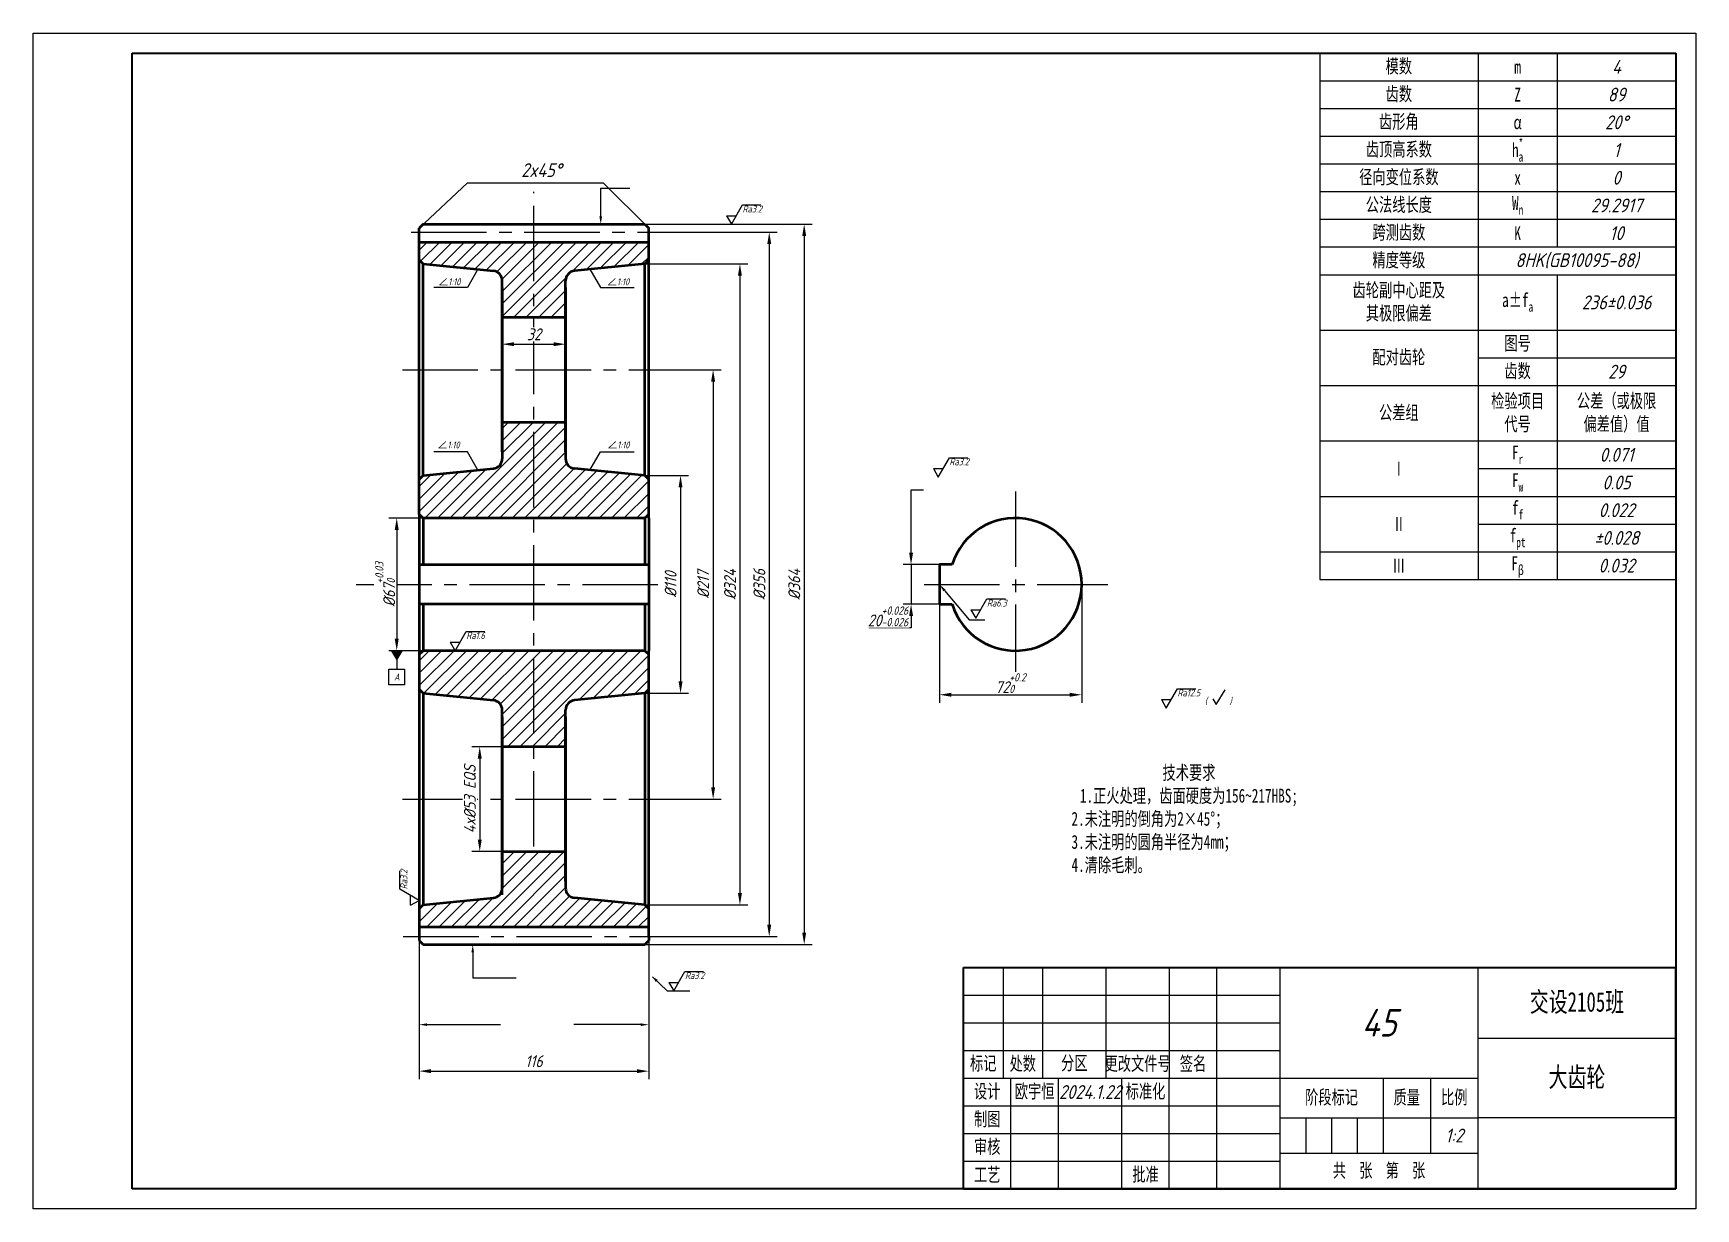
# Model space of a CAD drawing. Header units: millimetres. Extents: x 1458 to 2329, y 1727 to 2180.
# Drawn here: x 1908.9 to 2328.9, y 1800.2 to 2097.2 of the extents above; entities that cross this region are included whole.
import ezdxf
from ezdxf import colors
from ezdxf.entities.mleader import LeaderData, LeaderLine
from ezdxf.enums import TextEntityAlignment as Align
from ezdxf.math import Vec2, Vec3

# ---------------------------------------------------------------- set-up
doc = ezdxf.new("R2010")
doc.units = ezdxf.units.MM
doc.linetypes.add('CENTER2', pattern=[28.575, 19.05, -3.175, 3.175, -3.175])
for name, color, linetype in [('标注', 160, 'Continuous'), ('点划线', 151, 'CENTER2'), ('细实线', 7, 'Continuous')]:
    doc.layers.add(name, color=color, linetype=linetype)
doc.layers.add('粗实线', color=7, linetype='Continuous', lineweight=50)
doc.layers.add('轮廓线', color=7, linetype='Continuous', lineweight=35)
doc.styles.get("Standard").update_dxf_attribs({"font": 'arial.ttf'})
doc.styles.add('数字', font='gbeitc.shx')
doc.styles.add('数字字母', font='gbeitc.shx', dxfattribs={"height": 3.5})
doc.styles.add('文字1', font='simfang.ttf', dxfattribs={"width": 0.7})
doc.dimstyles.new('副本处理缩放', dxfattribs={"dimtxt": 3, "dimasz": 3, "dimexe": 2, "dimexo": 0, "dimgap": 1, "dimtad": 1, "dimtoh": 1, "dimdec": 0, "dimlfac": 2, "dimtxsty": '数字', "dimcen": 3, "dimadec": 0, "dimazin": 0, "dimtfac": 1, "dimtdec": 0, "dimtmove": 0, "dimatfit": 0, "dimfxl": 1, "dimtfill": 1, "dimarcsym": 0})

# ---------------------------------------------------------------- blocks, each defined once
blk = doc.blocks.new('齿轮图框')
at = {"ltscale": 0.2}
for p, q in [((0, 0), (0, 297)), ((0, 297), (420, 297)), ((420, 297), (420, 0)), ((415, 292), (325, 292)), ((325, 292), (325, 159)), ((365, 292), (365, 159)), ((385, 292), (385, 257)), ((325, 285), (415, 285)), ((325, 278), (415, 278)), ((325, 271), (415, 271)), ((325, 264), (415, 264)), ((385, 264), (385, 243)), ((325, 257), (415, 257)), ((325, 250), (415, 250)), ((325, 243), (415, 243)), ((325, 236), (415, 236)), ((385, 236), (385, 159)), ((325, 222), (415, 222)), ((365, 215), (415, 215)), ((325, 208), (415, 208)), ((325, 194), (415, 194)), ((365, 187), (415, 187)), ((325, 180), (415, 180)), ((365, 173), (415, 173)), ((325, 166), (415, 166)), ((325, 159), (415, 159)), ((420, 0), (0, 0))]:
    blk.add_line(p, q, dxfattribs=at)
for p, q in [((245, 61), (245, 33)), ((255, 61), (255, 33)), ((271, 61), (271, 33)), ((287, 61), (287, 33)), ((299, 5), (299, 61)), ((315, 5), (315, 61)), ((365, 5), (365, 61)), ((235, 54), (315, 54)), ((235, 47), (315, 47)), ((415, 43), (365, 43)), ((235, 40), (315, 40)), ((235, 33), (365, 33)), ((247, 5), (247, 33)), ((259, 5), (259, 33)), ((275, 5), (275, 33)), ((287, 5), (287, 33)), ((341, 33), (341, 14)), ((353, 33), (353, 14)), ((235, 26), (315, 26)), ((315, 23), (365, 23)), ((321.5, 23), (321.5, 14)), ((328, 23), (328, 14)), ((334.5, 23), (334.5, 14)), ((415, 23), (365, 23)), ((235, 19), (315, 19)), ((365, 14), (315, 14)), ((235, 12), (315, 12))]:
    blk.add_line(p, q)
at = {"layer": '轮廓线', "ltscale": 0.2}
for p, q in [((25, 5), (25, 292)), ((25, 292), (415, 292)), ((415, 292), (415, 5)), ((415, 5), (415, 61)), ((415, 5), (25, 5)), ((235, 5), (415, 5))]:
    blk.add_line(p, q, dxfattribs=at)
at = {"layer": '轮廓线'}
for p, q in [((235, 5), (235, 61)), ((235, 61), (415, 61))]:
    blk.add_line(p, q, dxfattribs=at)
at = {"ltscale": 0.2}
for s, width, insert, char_height, attachment_point, style in [('模数', 40, (345, 288.5), 3.5, 5, '文字1'), ('4', 30, (400, 288.5), 3.5, 5, '数字字母'), ('\\A1;m', 20, (375, 288.5), 3.5, 5, '文字1'), ('齿数', 40, (345, 281.5), 3.5, 5, '文字1'), ('\\A1;Z', 20, (375, 281.5), 3.5, 5, '文字1'), ('89', 30, (400, 281.5), 3.5, 5, '数字字母'), ('齿形角', 40, (345, 274.5), 3.5, 5, '文字1'), ('\\A1;α', 20, (375, 274.5), 3.5, 5, '文字1'), ('20°', 30, (400, 274.5), 3.5, 5, '数字字母'), ('齿顶高系数', 40, (345, 267.5), 3.5, 5, '文字1'), ('\\A1;h{\\H0.7x;\\S*^ a;}', 20, (375, 267.5), 3.5, 5, '文字1'), ('1', 30, (400, 267.5), 3.5, 5, '数字字母'), ('径向变位系数', 40, (345, 260.5), 3.5, 5, '文字1'), ('\\A1;x', 20, (375, 260.5), 3.5, 5, '文字1'), ('0', 30, (400, 260.5), 3.5, 5, '数字字母'), ('公法线长度', 40, (345, 253.5), 3.5, 5, '文字1'), ('\\A1;W{\\H0.7x;\\S^ n;}', 20, (375, 253.5), 3.5, 5, '文字1'), ('\\A1;29.2917', 30, (400, 253.5), 3.5, 5, '数字字母'), ('跨测齿数', 40, (345, 246.5), 3.5, 5, '文字1'), ('\\A1;K', 20, (375, 246.5), 3.5, 5, '文字1'), ('10', 30, (400, 246.5), 3.5, 5, '数字字母'), ('精度等级', 40, (345, 239.5), 3.5, 5, '文字1'), ('8HK(GB10095-88)', 50, (390, 239.5), 3.5, 5, '数字字母'), ('齿轮副中心距及其极限偏差', 24.0249, (345, 229), 3.5, 5, '文字1'), ('\\A1;a±f{\\H0.7x;\\S^ a;}', 20, (375, 229), 3.5, 5, '文字1'), ('236±0.036', 30, (400, 229), 3.5, 5, '数字字母'), ('\\A1;图号', 20, (375, 218.5), 3.5, 5, '文字1'), ('配对齿轮', 40, (345, 215), 3.5, 5, '文字1'), ('\\A1;齿数', 20, (375, 211.5), 3.5, 5, '文字1'), ('29', 30, (400, 211.5), 3.5, 5, '数字字母'), ('\\A1;检验项目\\P代号', 20, (375, 201), 3.5, 5, '文字1'), ('公差（或极限\\P偏差值）值', 30, (400, 201), 3.5, 5, '文字1'), ('公差组', 40, (345, 201), 3.5, 5, '文字1'), ('\\A1;F{\\H0.7x;\\S^ r;}', 20, (375, 190.5), 3.5, 5, '文字1'), ('0.071', 30, (400, 190.5), 3.5, 5, '数字字母'), ('Ⅰ', 40, (345, 187), 3.5, 5, '文字1'), ('\\A1;F{\\H0.7x;\\S^ w;}', 20, (375, 183.5), 3.5, 5, '文字1'), ('0.05', 30, (400, 183.5), 3.5, 5, '数字字母'), ('\\A1;f{\\H0.7x;\\S^ f;}', 20, (375, 176.5), 3.5, 5, '文字1'), ('0.022', 30, (400, 176.5), 3.5, 5, '数字字母'), ('Ⅱ', 40, (345, 173), 3.5, 5, '文字1'), ('\\A1;f{\\H0.7x;\\S^ pt;}', 20, (375, 169.5), 3.5, 5, '文字1'), ('±0.028', 30, (400, 169.5), 3.5, 5, '数字字母'), ('Ⅲ', 40, (345, 162.5), 3.5, 5, '文字1'), ('\\A1;F{\\H0.7x;\\S^ β;}', 20, (375, 162.5), 3.5, 5, '文字1'), ('0.032', 30, (400, 162.5), 3.5, 5, '数字字母'), ('\\pxqc;交设2105班', 50, (390, 52), 5, 5, '文字1'), ('45', 50, (340, 47), 7, 5, '数字字母'), ('\\pxqc;标记', 10, (240, 36.57), 3.5, 5, '文字1'), ('\\pxqc;处数', 10, (250, 36.5), 3.5, 5, '文字1'), ('\\pxqc;分区', 16, (263, 36.64), 3.5, 5, '文字1'), ('更改文件号', 20.3662, (279, 36.5), 3.5, 5, '文字1'), ('签名', 12, (293, 36.5), 3.5, 5, '文字1'), ('大齿轮', 50, (390, 33), 5, 5, '文字1'), ('\\pxqc;设计', 12, (235, 29.5), 3.5, 4, '文字1'), ('\\pxqc;欧宇恒', 12, (253, 29.5), 3.5, 5, '文字1'), ('2024.1.22', 16, (267, 29.5), 3.5, 5, '数字字母'), ('\\pxqc;标准化', 12, (281, 29.5), 3.5, 5, '文字1'), ('\\pxqc;阶段标记', 26, (328, 28), 3.5, 5, '文字1'), ('\\pxqc;质量', 12, (347, 28), 3.5, 5, '文字1'), ('\\pxqc;比例', 12, (359, 28), 3.5, 5, '文字1'), ('\\pxqc;制图', 12, (241, 22.5), 3.5, 5, '文字1'), ('审核', 12, (241, 15.5), 3.5, 5, '文字1'), ('\\pxqc;1:2', 12, (359, 18.5), 3.5, 5, '数字字母'), ('\\pxqc;工艺', 12, (241, 8.5), 3.5, 5, '文字1'), ('\\pxqc;批准', 12, (281, 8.5), 3.5, 5, '文字1'), ('\\pxqc;共  张  第  张', 50, (340, 9.5), 3.5, 5, '文字1')]:
    blk.add_mtext_dynamic_manual_height_columns(s, width=width, gutter_width=3.47, heights=[0], dxfattribs=dict(at, insert=insert, char_height=char_height, attachment_point=attachment_point, style=style))
blk = doc.blocks.new('*D27')
at = {"layer": 'Defpoints', "color": 0, "transparency": 16777216}
for p in [(2137.82, 1962.9), (2137.82, 1952.9)]:
    blk.add_point(p, dxfattribs=at)
at = {"layer": '标注', "color": 0, "lineweight": -2, "transparency": 16777216}
for p, q in [((2130.67, 1965.9), (2130.67, 1968.9)), ((2137.82, 1962.9), (2128.67, 1962.9)), ((2130.67, 1962.9), (2130.67, 1952.9)), ((2137.82, 1952.9), (2128.67, 1952.9)), ((2130.67, 1949.9), (2130.67, 1946.9)), ((2130.67, 1946.9), (2119.99, 1946.9))]:
    blk.add_line(p, q, dxfattribs=at)
at = {"layer": '标注', "color": 0, "transparency": 16777216}
for points in [[(2130.17, 1965.9), (2131.17, 1965.9), (2130.67, 1962.9)], [(2130.17, 1949.9), (2131.17, 1949.9), (2130.67, 1952.9)]]:
    blk.add_solid(points, dxfattribs=at)
at = {"layer": '标注', "color": 0, "transparency": 16777216, "insert": (2124.83, 1949.82), "char_height": 3, "attachment_point": 5, "style": '数字', "bg_fill": 3, "box_fill_scale": 1.1, "bg_fill_color": 256, "bg_fill_true_color": 13158600, "bg_fill_transparency": 0}
blk.add_mtext('20{\\H0.7x;\\S+0.026^ -0.026;}', dxfattribs=at)
at = {"layer": 'Defpoints', "color": 0, "transparency": 16777216}
blk.add_point((2130.67, 1952.9), dxfattribs=at)
blk = doc.blocks.new('*D31')
at = {"layer": 'Defpoints', "color": 0, "transparency": 16777216}
for p in [(2137.82, 1957.9), (2173.77, 1957.9), (2173.77, 1930.02)]:
    blk.add_point(p, dxfattribs=at)
at = {"layer": '标注', "color": 0, "lineweight": -2, "transparency": 16777216}
for p, q in [((2137.82, 1957.9), (2137.82, 1928.02)), ((2173.77, 1957.9), (2173.77, 1928.02)), ((2140.82, 1930.02), (2170.77, 1930.02))]:
    blk.add_line(p, q, dxfattribs=at)
at = {"layer": '标注', "color": 0, "transparency": 16777216}
for points in [[(2140.82, 1930.52), (2140.82, 1929.52), (2137.82, 1930.02)], [(2170.77, 1930.52), (2170.77, 1929.52), (2173.77, 1930.02)]]:
    blk.add_solid(points, dxfattribs=at)
at = {"layer": '标注', "color": 0, "transparency": 16777216, "insert": (2155.79, 1932.95), "char_height": 3, "attachment_point": 5, "style": '数字', "bg_fill": 3, "box_fill_scale": 1.1, "bg_fill_color": 256, "bg_fill_true_color": 13158600, "bg_fill_transparency": 0}
blk.add_mtext('72{\\H0.7x;\\S+0.2^ 0;}', dxfattribs=at)
blk = doc.blocks.new('*D28')
at = {"layer": 'Defpoints', "color": 0, "transparency": 16777216}
for p in [(2007.39, 1974.65), (2000.73, 1941.15), (2007.39, 1941.15)]:
    blk.add_point(p, dxfattribs=at)
at = {"layer": '标注', "color": 0, "lineweight": -2, "transparency": 16777216}
for p, q in [((2007.39, 1974.65), (1998.73, 1974.65)), ((2000.73, 1971.65), (2000.73, 1944.15)), ((2007.39, 1941.15), (1998.73, 1941.15))]:
    blk.add_line(p, q, dxfattribs=at)
at = {"layer": '标注', "color": 0, "transparency": 16777216}
for points in [[(2000.23, 1971.65), (2001.23, 1971.65), (2000.73, 1974.65)], [(2000.23, 1944.15), (2001.23, 1944.15), (2000.73, 1941.15)]]:
    blk.add_solid(points, dxfattribs=at)
at = {"layer": '标注', "color": 0, "transparency": 16777216, "insert": (1997.81, 1957.9), "char_height": 3, "attachment_point": 5, "rotation": 90, "style": '数字', "bg_fill": 3, "box_fill_scale": 1.1, "bg_fill_color": 256, "bg_fill_true_color": 13158600, "bg_fill_transparency": 0}
blk.add_mtext('%%C67{\\H0.7x;\\S+0.03^ 0;}', dxfattribs=at)
blk = doc.blocks.new('*D29')
at = {"layer": 'Defpoints', "color": 0, "transparency": 16777216}
for p in [(2068.23, 2012.15), (2068.23, 1903.65), (2080.66, 1903.65)]:
    blk.add_point(p, dxfattribs=at)
at = {"layer": '标注', "color": 0, "lineweight": -2, "transparency": 16777216}
for p, q in [((2068.23, 2012.15), (2082.66, 2012.15)), ((2080.66, 2009.15), (2080.66, 1906.65)), ((2068.23, 1903.65), (2082.66, 1903.65))]:
    blk.add_line(p, q, dxfattribs=at)
at = {"layer": '标注', "color": 0, "transparency": 16777216}
for points in [[(2080.16, 2009.15), (2081.16, 2009.15), (2080.66, 2012.15)], [(2080.16, 1906.65), (2081.16, 1906.65), (2080.66, 1903.65)]]:
    blk.add_solid(points, dxfattribs=at)
at = {"layer": '标注', "color": 0, "transparency": 16777216, "insert": (2078.16, 1957.9), "char_height": 3, "attachment_point": 5, "rotation": 90, "style": '数字', "bg_fill": 3, "box_fill_scale": 1.1, "bg_fill_color": 256, "bg_fill_true_color": 13158600, "bg_fill_transparency": 0}
blk.add_mtext('%%C217', dxfattribs=at)
blk = doc.blocks.new('*D30')
at = {"layer": 'Defpoints', "color": 0, "transparency": 16777216}
for p in [(2063.39, 1985.4), (2063.39, 1930.4), (2072.43, 1930.4)]:
    blk.add_point(p, dxfattribs=at)
at = {"layer": '标注', "color": 0, "lineweight": -2, "transparency": 16777216}
for p, q in [((2063.39, 1985.4), (2074.43, 1985.4)), ((2072.43, 1982.4), (2072.43, 1933.4)), ((2063.39, 1930.4), (2074.43, 1930.4))]:
    blk.add_line(p, q, dxfattribs=at)
at = {"layer": '标注', "color": 0, "transparency": 16777216}
for points in [[(2071.93, 1982.4), (2072.93, 1982.4), (2072.43, 1985.4)], [(2071.93, 1933.4), (2072.93, 1933.4), (2072.43, 1930.4)]]:
    blk.add_solid(points, dxfattribs=at)
at = {"layer": '标注', "color": 0, "transparency": 16777216, "insert": (2069.93, 1957.9), "char_height": 3, "attachment_point": 5, "rotation": 90, "style": '数字', "bg_fill": 3, "box_fill_scale": 1.1, "bg_fill_color": 256, "bg_fill_true_color": 13158600, "bg_fill_transparency": 0}
blk.add_mtext('%%C110', dxfattribs=at)
blk = doc.blocks.new('*D23')
at = {"layer": 'Defpoints', "color": 0, "transparency": 16777216}
for p in [(2063.39, 2038.9), (2063.39, 1876.9), (2087.43, 1876.9)]:
    blk.add_point(p, dxfattribs=at)
at = {"layer": '标注', "color": 0, "lineweight": -2, "transparency": 16777216}
for p, q in [((2063.39, 2038.9), (2089.43, 2038.9)), ((2087.43, 2035.9), (2087.43, 1879.9)), ((2063.39, 1876.9), (2089.43, 1876.9))]:
    blk.add_line(p, q, dxfattribs=at)
at = {"layer": '标注', "color": 0, "transparency": 16777216}
for points in [[(2086.93, 2035.9), (2087.93, 2035.9), (2087.43, 2038.9)], [(2086.93, 1879.9), (2087.93, 1879.9), (2087.43, 1876.9)]]:
    blk.add_solid(points, dxfattribs=at)
at = {"layer": '标注', "color": 0, "transparency": 16777216, "insert": (2084.93, 1957.9), "char_height": 3, "attachment_point": 5, "rotation": 90, "style": '数字', "bg_fill": 3, "box_fill_scale": 1.1, "bg_fill_color": 256, "bg_fill_true_color": 13158600, "bg_fill_transparency": 0}
blk.add_mtext('%%C324', dxfattribs=at)
blk = doc.blocks.new('*D24')
at = {"layer": 'Defpoints', "color": 0, "transparency": 16777216}
for p in [(2066.39, 2046.9), (2068.39, 1868.9), (2094.84, 1868.9)]:
    blk.add_point(p, dxfattribs=at)
at = {"layer": '标注', "color": 0, "lineweight": -2, "transparency": 16777216}
for p, q in [((2066.39, 2046.9), (2096.84, 2046.9)), ((2094.84, 2043.9), (2094.84, 1871.9)), ((2068.39, 1868.9), (2096.84, 1868.9))]:
    blk.add_line(p, q, dxfattribs=at)
at = {"layer": '标注', "color": 0, "transparency": 16777216}
for points in [[(2094.34, 2043.9), (2095.34, 2043.9), (2094.84, 2046.9)], [(2094.34, 1871.9), (2095.34, 1871.9), (2094.84, 1868.9)]]:
    blk.add_solid(points, dxfattribs=at)
at = {"layer": '标注', "color": 0, "transparency": 16777216, "insert": (2092.34, 1957.9), "char_height": 3, "attachment_point": 5, "rotation": 90, "style": '数字', "bg_fill": 3, "box_fill_scale": 1.1, "bg_fill_color": 256, "bg_fill_true_color": 13158600, "bg_fill_transparency": 0}
blk.add_mtext('%%C356', dxfattribs=at)
blk = doc.blocks.new('*D25')
at = {"layer": 'Defpoints', "color": 0, "transparency": 16777216}
for p in [(2063.39, 2048.9), (2063.39, 1866.9), (2103.67, 1866.9)]:
    blk.add_point(p, dxfattribs=at)
at = {"layer": '标注', "color": 0, "lineweight": -2, "transparency": 16777216}
for p, q in [((2063.39, 2048.9), (2105.67, 2048.9)), ((2103.67, 2045.9), (2103.67, 1869.9)), ((2063.39, 1866.9), (2105.67, 1866.9))]:
    blk.add_line(p, q, dxfattribs=at)
at = {"layer": '标注', "color": 0, "transparency": 16777216}
for points in [[(2103.17, 2045.9), (2104.17, 2045.9), (2103.67, 2048.9)], [(2103.17, 1869.9), (2104.17, 1869.9), (2103.67, 1866.9)]]:
    blk.add_solid(points, dxfattribs=at)
at = {"layer": '标注', "color": 0, "transparency": 16777216, "insert": (2101.17, 1957.9), "char_height": 3, "attachment_point": 5, "rotation": 90, "style": '数字', "bg_fill": 3, "box_fill_scale": 1.1, "bg_fill_color": 256, "bg_fill_true_color": 13158600, "bg_fill_transparency": 0}
blk.add_mtext('%%C364', dxfattribs=at)
blk = doc.blocks.new('*D26')
at = {"layer": 'Defpoints', "color": 0, "transparency": 16777216}
for p in [(2006.39, 1868.9), (2064.39, 1868.9), (2064.39, 1834.92)]:
    blk.add_point(p, dxfattribs=at)
at = {"layer": '标注', "color": 0, "lineweight": -2, "transparency": 16777216}
for p, q in [((2006.39, 1868.9), (2006.39, 1832.92)), ((2064.39, 1868.9), (2064.39, 1832.92)), ((2009.39, 1834.92), (2061.39, 1834.92))]:
    blk.add_line(p, q, dxfattribs=at)
at = {"layer": '标注', "color": 0, "transparency": 16777216}
for points in [[(2009.39, 1835.42), (2009.39, 1834.42), (2006.39, 1834.92)], [(2061.39, 1835.42), (2061.39, 1834.42), (2064.39, 1834.92)]]:
    blk.add_solid(points, dxfattribs=at)
at = {"layer": '标注', "color": 0, "transparency": 16777216, "insert": (2035.39, 1837.42), "char_height": 3, "attachment_point": 5, "style": '数字', "bg_fill": 3, "box_fill_scale": 1.1, "bg_fill_color": 256, "bg_fill_true_color": 13158600, "bg_fill_transparency": 0}
blk.add_mtext('116', dxfattribs=at)
blk = doc.blocks.new('*D21')
at = {"layer": 'Defpoints', "color": 0, "transparency": 16777216}
for p in [(2027.39, 2018.59), (2043.39, 2018.59), (2043.39, 2018.59)]:
    blk.add_point(p, dxfattribs=at)
at = {"layer": '标注', "color": 0, "lineweight": -2, "transparency": 16777216}
for p, q in [((2027.39, 2018.59), (2027.39, 2020.59)), ((2043.39, 2018.59), (2043.39, 2020.59)), ((2030.39, 2018.59), (2040.39, 2018.59))]:
    blk.add_line(p, q, dxfattribs=at)
at = {"layer": '标注', "color": 0, "transparency": 16777216}
for points in [[(2030.39, 2019.09), (2030.39, 2018.09), (2027.39, 2018.59)], [(2040.39, 2019.09), (2040.39, 2018.09), (2043.39, 2018.59)]]:
    blk.add_solid(points, dxfattribs=at)
at = {"layer": '标注', "color": 0, "transparency": 16777216, "insert": (2035.39, 2021.09), "char_height": 3, "attachment_point": 5, "style": '数字', "bg_fill": 3, "box_fill_scale": 1.1, "bg_fill_color": 256, "bg_fill_true_color": 13158600, "bg_fill_transparency": 0}
blk.add_mtext('32', dxfattribs=at)
blk = doc.blocks.new('*D22')
at = {"layer": 'Defpoints', "color": 0, "transparency": 16777216}
for p in [(2027.39, 1916.9), (2021.7, 1890.4), (2027.39, 1890.4)]:
    blk.add_point(p, dxfattribs=at)
at = {"layer": '标注', "color": 0, "lineweight": -2, "transparency": 16777216}
for p, q in [((2027.39, 1916.9), (2019.7, 1916.9)), ((2021.7, 1913.9), (2021.7, 1893.4)), ((2027.39, 1890.4), (2019.7, 1890.4))]:
    blk.add_line(p, q, dxfattribs=at)
at = {"layer": '标注', "color": 0, "transparency": 16777216}
for points in [[(2021.2, 1913.9), (2022.2, 1913.9), (2021.7, 1916.9)], [(2021.2, 1893.4), (2022.2, 1893.4), (2021.7, 1890.4)]]:
    blk.add_solid(points, dxfattribs=at)
at = {"layer": '标注', "color": 0, "transparency": 16777216, "insert": (2019.2, 1903.65), "char_height": 3, "width": 20.2832, "attachment_point": 5, "rotation": 90, "style": '数字', "bg_fill": 3, "box_fill_scale": 1.1, "bg_fill_color": 256, "bg_fill_true_color": 13158600, "bg_fill_transparency": 0}
blk.add_mtext('4x%%C53 EQS', dxfattribs=at)
blk = doc.blocks.new('下基准')
at = {"layer": '标注'}
h = blk.add_hatch(color=256, dxfattribs=at)
h.dxf.hatch_style = 1
h.paths.add_polyline_path([(2.5, 0), (-2.5, 0), (0, -4.33)])
for p, q in [((-2.5, 0), (2.5, 0)), ((0, -4.33), (-2.5, 0)), ((2.5, 0), (0, -4.33)), ((0, -4.33), (0, -9.33)), ((-4, -17.33), (-4, -9.33)), ((-4, -9.33), (0, -9.33)), ((0, -9.33), (4, -9.33)), ((4, -9.33), (4, -17.33)), ((4, -17.33), (-4, -17.33))]:
    blk.add_line(p, q, dxfattribs=at)
blk = doc.blocks.new('*U14')
at = {"layer": '标注', "ltscale": 0.2}
for p, q in [((0, 0), (5.63, 9.75)), ((5.63, 9.75), (14.95, 9.75)), ((-2.47, 4.28), (2.47, 4.28)), ((-2.47, 4.28), (0, 0))]:
    blk.add_line(p, q, dxfattribs=at)
at = {"layer": '标注', "ltscale": 0.2, "style": '数字'}
blk.add_attdef('RA1.6', text='', height=3.5, dxfattribs=at).set_placement((5.63, 7.69), align=Align.MIDDLE_LEFT)
blk = doc.blocks.new('*U15')
at = {"layer": '标注', "ltscale": 0.2}
for p, q in [((0, 0), (5.63, 9.75)), ((5.63, 9.75), (14.95, 9.75)), ((-2.47, 4.28), (2.47, 4.28)), ((-2.47, 4.28), (0, 0))]:
    blk.add_line(p, q, dxfattribs=at)
at = {"layer": '标注', "ltscale": 0.2, "style": '数字'}
blk.add_attdef('RA1.6', text='', height=3.5, dxfattribs=at).set_placement((5.63, 7.69), align=Align.MIDDLE_LEFT)
blk = doc.blocks.new('*U16')
at = {"layer": '标注', "ltscale": 0.2}
for p, q in [((0, 0), (5.63, 9.75)), ((5.63, 9.75), (14.95, 9.75)), ((-2.47, 4.28), (2.47, 4.28)), ((-2.47, 4.28), (0, 0))]:
    blk.add_line(p, q, dxfattribs=at)
at = {"layer": '标注', "ltscale": 0.2, "style": '数字'}
blk.add_attdef('RA1.6', text='', height=3.5, dxfattribs=at).set_placement((5.63, 7.69), align=Align.MIDDLE_LEFT)
blk = doc.blocks.new('*U17')
at = {"layer": '标注', "ltscale": 0.2}
for p, q in [((0, 0), (5.63, 9.75)), ((5.63, 9.75), (14.95, 9.75)), ((-2.47, 4.28), (2.47, 4.28)), ((-2.47, 4.28), (0, 0))]:
    blk.add_line(p, q, dxfattribs=at)
at = {"layer": '标注', "ltscale": 0.2, "style": '数字'}
blk.add_attdef('RA1.6', text='', height=3.5, dxfattribs=at).set_placement((5.63, 7.69), align=Align.MIDDLE_LEFT)
blk = doc.blocks.new('*U18')
at = {"layer": '标注', "ltscale": 0.2}
for p, q in [((0, 0), (5.63, 9.75)), ((5.63, 9.75), (14.95, 9.75)), ((-2.47, 4.28), (2.47, 4.28)), ((-2.47, 4.28), (0, 0))]:
    blk.add_line(p, q, dxfattribs=at)
at = {"layer": '标注', "ltscale": 0.2, "style": '数字'}
blk.add_attdef('RA1.6', text='', height=3.5, dxfattribs=at).set_placement((5.63, 7.69), align=Align.MIDDLE_LEFT)
blk = doc.blocks.new('*U20')
at = {"layer": '标注', "ltscale": 0.2}
for p, q in [((0, 0), (5.63, 9.75)), ((5.63, 9.75), (14.95, 9.75)), ((-2.47, 4.28), (2.47, 4.28)), ((-2.47, 4.28), (0, 0))]:
    blk.add_line(p, q, dxfattribs=at)
at = {"layer": '标注', "ltscale": 0.2, "style": '数字'}
blk.add_attdef('RA1.6', text='', height=3.5, dxfattribs=at).set_placement((5.63, 7.69), align=Align.MIDDLE_LEFT)
blk = doc.blocks.new('*U33')
at = {"layer": '标注', "ltscale": 0.2}
for p, q in [((0, 0), (5.63, 9.75)), ((5.63, 9.75), (14.95, 9.75)), ((-2.47, 4.28), (2.47, 4.28)), ((-2.47, 4.28), (0, 0))]:
    blk.add_line(p, q, dxfattribs=at)
at = {"layer": '标注', "ltscale": 0.2, "style": '数字'}
blk.add_attdef('RA1.6', text='', height=3.5, dxfattribs=at).set_placement((5.63, 7.69), align=Align.MIDDLE_LEFT)

msp = doc.modelspace()

# ---------------------------------------------------------------- hatches: boundary and pattern name
at = {"layer": '细实线', "transparency": 33554687}
h = msp.add_hatch(dxfattribs=at)
h.set_pattern_fill('ANSI31', color=256, scale=0.7, angle=180)
h.set_pattern_definition([(225, (2412.6155, 1631.3598), (1.571545, -1.571545), [])])
h.paths.add_polyline_path([(2027.39, 1890.4), (2027.39, 1881.16, -0.385314), (2025.14, 1878.67), (2007.39, 1876.9), (2006.39, 1875.9), (2006.39, 1871.4), (2035.39, 1871.4), (2035.39, 1890.4)])
h.paths.add_polyline_path([(2035.39, 1890.4), (2035.39, 1871.4), (2064.39, 1871.4), (2064.39, 1875.9), (2063.39, 1876.9), (2045.64, 1878.67, -0.385314), (2043.39, 1881.16), (2043.39, 1881.67), (2043.39, 1890.4)])
h.paths.add_polyline_path([(2035.39, 1941.15), (2035.39, 1916.9), (2043.39, 1916.9), (2043.39, 1924.4), (2043.39, 1925.62), (2043.39, 1926.13, -0.385314), (2045.64, 1928.62), (2063.39, 1930.4), (2064.39, 1931.4), (2064.39, 1941.15), (2062.89, 1941.15)])
h.paths.add_polyline_path([(2006.39, 1941.15), (2006.39, 1931.4), (2007.39, 1930.4), (2025.14, 1928.62, -0.385314), (2027.39, 1926.13), (2027.39, 1925.62), (2027.39, 1916.9), (2035.39, 1916.9), (2035.39, 1941.15)])
h.paths.add_polyline_path([(2025.14, 1987.17), (2007.39, 1985.4), (2006.39, 1984.4), (2006.39, 1974.65), (2035.39, 1974.65), (2035.39, 1998.9), (2027.39, 1998.9), (2027.39, 1991.4), (2027.39, 1990.17), (2027.39, 1989.66, -0.385314)])
h.paths.add_polyline_path([(2035.39, 1998.9), (2035.39, 1974.65), (2062.89, 1974.65), (2064.39, 1974.65), (2064.39, 1984.4), (2063.39, 1985.4), (2045.64, 1987.17, -0.385314), (2043.39, 1989.66), (2043.39, 1990.17), (2043.39, 1998.9)])
h.paths.add_polyline_path([(2006.39, 2044.4), (2006.39, 2039.9), (2007.39, 2038.9), (2025.14, 2037.12, -0.385314), (2027.39, 2034.63), (2027.39, 2034.12), (2027.39, 2025.4), (2035.39, 2025.4), (2035.39, 2044.4)])
h.paths.add_polyline_path([(2035.39, 2044.4), (2035.39, 2025.4), (2043.39, 2025.4), (2043.39, 2034.63, -0.385314), (2045.64, 2037.12), (2063.39, 2038.9), (2064.39, 2039.9), (2064.39, 2044.4)])

# ---------------------------------------------------------------- linework, layer by layer
at = {"layer": '标注'}
for p, q in [((2006.39, 2047.9), (2018.57, 2059.39)), ((2018.57, 2059.39), (2052.9, 2059.39)), ((2021.24, 2037.51), (2018.58, 2032.9)), ((2049.54, 2037.51), (2052.21, 2032.9)), ((2018.58, 2032.9), (2010.08, 2032.9)), ((2052.21, 2032.9), (2060.7, 2032.9)), ((2018.58, 1991.4), (2010.08, 1991.4)), ((2021.24, 1986.78), (2018.58, 1991.4)), ((2049.54, 1986.78), (2052.21, 1991.4)), ((2052.21, 1991.4), (2060.7, 1991.4))]:
    msp.add_line(p, q, dxfattribs=at)
at = {"layer": '标注', "linetype": 'ByBlock', "lineweight": -2}
for p, q in [((2052.27, 2058.03), (2059.66, 2058.03)), ((2130.67, 1981.8), (2133.79, 1981.8))]:
    msp.add_line(p, q, dxfattribs=at)
at = {"layer": '标注', "ltscale": 0.2}
for p, q in [((2206.91, 1929.01), (2207.78, 1927.58)), ((2207.78, 1927.58), (2210.04, 1931.29)), ((2069.05, 1855.21), (2074.79, 1855.21))]:
    msp.add_line(p, q, dxfattribs=at)
at = {"layer": '标注', "linetype": 'ByBlock', "lineweight": -2}
msp.add_lwpolyline([(2052.27, 2050.9), (2052.27, 2058.03)], dxfattribs=at)
at = {"layer": '标注'}
msp.add_solid([(2052.6, 2050.9), (2052.27, 2048.9), (2051.93, 2050.9)], dxfattribs=at)
at = {"layer": '点划线'}
for p, q in [((2035.39, 1891.64), (2035.39, 2057.1)), ((2004.39, 2046.9), (2066.39, 2046.9)), ((2002.19, 2012.15), (2068.23, 2012.15)), ((2043.39, 1998.9), (2027.39, 1998.9)), ((2157.02, 1981.37), (2157.02, 1935.26)), ((1990.51, 1957.9), (2069.06, 1957.9)), ((2133.98, 1957.9), (2180.36, 1957.9)), ((2002.19, 1903.65), (2068.23, 1903.65)), ((2002.39, 1868.9), (2068.39, 1868.9))]:
    msp.add_line(p, q, dxfattribs=at)
at = {"layer": '粗实线'}
for p, q in [((2007.39, 2048.9), (2006.39, 2047.9)), ((2006.39, 1975.65), (2006.39, 2047.9)), ((2007.39, 2048.9), (2063.39, 2048.9)), ((2063.39, 2048.9), (2064.39, 2047.9)), ((2064.39, 2039.9), (2064.39, 2047.9)), ((2006.39, 2044.4), (2064.39, 2044.4)), ((2007.39, 2038.9), (2006.39, 2039.9)), ((2007.39, 2038.9), (2025.14, 2037.12)), ((2007.39, 2038.9), (2007.39, 2038.9)), ((2007.39, 1985.4), (2007.39, 2038.9)), ((2063.39, 2038.9), (2045.64, 2037.12)), ((2063.39, 2038.9), (2064.39, 2039.9)), ((2063.39, 2038.9), (2063.39, 2038.9)), ((2063.39, 1985.4), (2063.39, 2038.9)), ((2064.39, 1984.4), (2064.39, 2039.9)), ((2027.39, 1991.4), (2027.39, 2034.63)), ((2027.39, 2034.12), (2027.39, 2034.63)), ((2027.39, 1991.4), (2027.39, 2034.12)), ((2027.39, 1991.4), (2027.39, 2032.9)), ((2027.39, 2032.9), (2027.39, 1989.66)), ((2027.39, 2032.9), (2027.39, 1990.17)), ((2043.39, 1991.4), (2043.39, 2034.63)), ((2043.39, 2034.12), (2043.39, 2034.63)), ((2043.39, 1991.4), (2043.39, 2034.12)), ((2043.39, 2032.9), (2043.39, 1989.66)), ((2043.39, 2032.9), (2043.39, 1990.17)), ((2027.39, 2025.4), (2043.39, 2025.4)), ((2027.39, 1998.9), (2043.39, 1998.9)), ((2007.39, 1985.4), (2025.14, 1987.17)), ((2027.39, 1990.17), (2027.39, 1989.66)), ((2043.39, 1990.17), (2043.39, 1989.66)), ((2063.39, 1985.4), (2045.64, 1987.17)), ((2007.39, 1985.4), (2006.39, 1984.4)), ((2007.39, 1985.4), (2007.39, 1985.4)), ((2063.39, 1985.4), (2064.39, 1984.4)), ((2063.39, 1985.4), (2063.39, 1985.4)), ((2064.39, 1974.65), (2064.39, 1984.4)), ((2006.39, 1975.65), (2007.39, 1974.65)), ((2006.39, 1975.65), (2006.39, 1868.9)), ((2062.89, 1974.65), (2007.39, 1974.65)), ((2007.39, 1974.65), (2007.39, 1962.9)), ((2063.39, 1974.65), (2062.89, 1974.65)), ((2064.39, 1975.65), (2063.39, 1974.65)), ((2063.39, 1974.65), (2063.39, 1962.9)), ((2064.39, 1974.65), (2064.39, 1941.15)), ((2006.39, 1962.9), (2064.39, 1962.9)), ((2141.03, 1962.9), (2137.82, 1962.9)), ((2137.82, 1962.9), (2137.82, 1952.9)), ((2064.39, 1952.9), (2006.39, 1952.9)), ((2007.39, 1952.9), (2007.39, 1941.15)), ((2063.39, 1952.9), (2063.39, 1941.15)), ((2137.82, 1952.9), (2141.03, 1952.9)), ((2006.39, 1940.15), (2007.39, 1941.15)), ((2062.89, 1941.15), (2007.39, 1941.15)), ((2063.39, 1941.15), (2062.89, 1941.15)), ((2064.39, 1940.15), (2063.39, 1941.15)), ((2064.39, 1868.9), (2064.39, 1941.15)), ((2007.39, 1930.4), (2006.39, 1931.4)), ((2007.39, 1930.4), (2025.14, 1928.62)), ((2007.39, 1930.4), (2007.39, 1930.4)), ((2007.39, 1930.4), (2007.39, 1876.9)), ((2063.39, 1930.4), (2045.64, 1928.62)), ((2063.39, 1930.4), (2064.39, 1931.4)), ((2063.39, 1930.4), (2063.39, 1876.9)), ((2027.39, 1882.9), (2027.39, 1926.13)), ((2027.39, 1925.62), (2027.39, 1926.13)), ((2027.39, 1882.9), (2027.39, 1925.62)), ((2027.39, 1924.4), (2027.39, 1882.9)), ((2027.39, 1924.4), (2027.39, 1881.67)), ((2027.39, 1924.4), (2027.39, 1881.16)), ((2043.39, 1882.9), (2043.39, 1926.13)), ((2043.39, 1925.62), (2043.39, 1926.13)), ((2043.39, 1882.9), (2043.39, 1925.62)), ((2043.39, 1924.4), (2043.39, 1881.67)), ((2043.39, 1924.4), (2043.39, 1881.16)), ((2043.39, 1916.9), (2027.39, 1916.9)), ((2027.39, 1890.4), (2043.39, 1890.4)), ((2027.39, 1879.48), (2027.39, 1885.55)), ((2027.39, 1881.67), (2027.39, 1881.16)), ((2043.39, 1881.67), (2043.39, 1881.16)), ((2007.39, 1876.9), (2025.14, 1878.67)), ((2027.39, 1879.48), (2027.39, 1879.48)), ((2063.39, 1876.9), (2045.64, 1878.67)), ((2007.39, 1876.9), (2006.39, 1875.9)), ((2007.39, 1876.9), (2007.39, 1876.9)), ((2063.39, 1876.9), (2063.39, 1876.9)), ((2063.39, 1876.9), (2064.39, 1875.9)), ((2006.39, 1871.4), (2064.39, 1871.4)), ((2006.39, 1868.9), (2006.39, 1867.9)), ((2006.39, 1867.9), (2007.39, 1866.9)), ((2007.39, 1866.9), (2063.39, 1866.9)), ((2063.39, 1866.9), (2064.39, 1867.9)), ((2064.39, 1868.9), (2064.39, 1867.9))]:
    msp.add_line(p, q, dxfattribs=at)
for centre, radius, start, end in [((2024.89, 2034.63), 2.5, 0, 84.2894), ((2045.89, 2034.63), 2.5, 95.7106, 180), ((2024.89, 1989.66), 2.5, 275.7106, 0), ((2045.89, 1989.66), 2.5, 180, 264.2894), ((2157.02, 1957.9), 16.75, 197.368, 162.632), ((2024.89, 1926.13), 2.5, 0, 84.2894), ((2045.89, 1926.13), 2.5, 95.7106, 180), ((2024.89, 1881.16), 2.5, 275.7106, 0), ((2045.89, 1881.16), 2.5, 180, 264.2894)]:
    msp.add_arc(centre, radius, start, end, dxfattribs=at)

# ---------------------------------------------------------------- block references
msp.add_blockref('齿轮图框', (1908.9, 1800.15))
at = {"layer": '标注', "ltscale": 0.2, "xscale": 0.5, "yscale": 0.5, "zscale": 0.5}
for name, p, values in [('*U18', (2137.54, 1985.03), {'RA1.6': 'Ra3.2'}), ('*U16', (2015.49, 1941.15), {'RA1.6': 'Ra1.6'}), ('*U33', (2195.15, 1926.65), {'RA1.6': 'Ra12.5'}), ('*U14', (2070.72, 1855.21), {'RA1.6': 'Ra3.2'})]:
    msp.add_blockref(name, p, dxfattribs=at).add_auto_attribs(values)
at = {"layer": '标注', "ltscale": 0.2, "xscale": 0.5, "yscale": 0.5, "zscale": 0.5, "rotation": 90}
msp.add_blockref('*U15', (2006.39, 1878.06), dxfattribs=at).add_auto_attribs({'RA1.6': 'Ra3.2'})

# ---------------------------------------------------------------- texts
at = {"ltscale": 0.2, "insert": (2200.87, 1898.49), "char_height": 3.5, "attachment_point": 5, "style": '文字1'}
msp.add_mtext_dynamic_manual_height_columns('\\pxqc;技术要求\\P\\pq*;1.正火处理，齿面硬度为156~217HBS;\\P\\pql;2.未注明的倒角为2×45°；\\P3.未注明的圆角半径为4mm；\\P4.清除毛刺。', width=59.3468, gutter_width=3.47, heights=[0], dxfattribs=at)
at = {"layer": '标注', "style": '数字字母'}
for s, width, insert, char_height, attachment_point in [('2x45%%D', 11.5461, (2032.17, 2064.32), 3.5, 1), ('{\\fISOCPEUR|b0|i0|c0|p34;∠}1:10', 6.945, (2016.81, 2035.23), 1.75, 3), ('{\\fISOCPEUR|b0|i0|c0|p34;∠}1:10', 6.945, (2053.97, 2035.23), 1.75, 1), ('{\\fISOCPEUR|b0|i0|c0|p34;∠}1:10', 6.945, (2016.6, 1992.26), 1.75, 9), ('{\\fISOCPEUR|b0|i0|c0|p34;∠}1:10', 6.945, (2054.04, 1992.26), 1.75, 7), ('A', 2.0092, (2000.06, 1935.38), 1.75, 1)]:
    msp.add_mtext_dynamic_manual_height_columns(s, width=width, gutter_width=6.25, heights=[0], dxfattribs=dict(at, insert=insert, char_height=char_height, attachment_point=attachment_point))
at = {"layer": '标注', "insert": (2203.12, 1929.35), "char_height": 1.75, "width": 13.0445, "attachment_point": 1, "style": '数字字母'}
msp.add_mtext('\\pxi-3,l4,t4;(^I )', dxfattribs=at)

# ---------------------------------------------------------------- next in the draw order: dimensions: what is measured, and where the dimension line sits
at = {"layer": '标注'}
dim = msp.add_linear_dim(base=(2043.39, 2018.59), p1=(2027.39, 2018.59), p2=(2043.39, 2018.59), angle=180, dimstyle='副本处理缩放', dxfattribs=at)
dim.commit()
dim.dimension.update_dxf_attribs({"geometry": '*D21', "text_midpoint": (2035.39, 2021.09)})
for base, p1, p2, angle, text, picture, middle in [((2080.66, 1903.65), (2068.23, 2012.15), (2068.23, 1903.65), 90, '%%C<>', '*D29', (2078.16, 1957.9)), ((2000.73, 1941.15), (2007.39, 1974.65), (2007.39, 1941.15), 90, '%%C<>{\\H0.7x;\\S+0.03^ 0;}', '*D28', (1997.81, 1957.9)), ((2130.67, 1952.9), (2137.82, 1962.9), (2137.82, 1952.9), 270, '<>{\\H0.7x;\\S+0.026^ -0.026;}', '*D27', (2124.83, 1949.82)), ((2021.7, 1890.4), (2027.39, 1916.9), (2027.39, 1890.4), 270, '4x%%C<> EQS', '*D22', (2019.2, 1903.65))]:
    dim = msp.add_linear_dim(base=base, p1=p1, p2=p2, angle=angle, text=text, dimstyle='副本处理缩放', dxfattribs=at)
    dim.commit()
    dim.dimension.update_dxf_attribs({"geometry": picture, "text_midpoint": middle})

# ---------------------------------------------------------------- next in the draw order: linework, layer by layer
at = {"layer": '标注', "linetype": 'ByBlock', "lineweight": -2}
msp.add_lwpolyline([(2130.67, 1964.9), (2130.67, 1981.8)], dxfattribs=at)
at = {"layer": '标注'}
msp.add_solid([(2131, 1964.9), (2130.67, 1962.9), (2130.33, 1964.9)], dxfattribs=at)

# ---------------------------------------------------------------- next in the draw order: block references
at = {"layer": '标注', "xscale": 0.5, "yscale": 0.5, "zscale": 0.5}
msp.add_blockref('下基准', (2000.73, 1941.15), dxfattribs=at)

# ---------------------------------------------------------------- next in the draw order: dimensions: what is measured, and where the dimension line sits
at = {"layer": '标注'}
dim = msp.add_linear_dim(base=(2072.43, 1930.4), p1=(2063.39, 1985.4), p2=(2063.39, 1930.4), angle=90, text='%%C<>', dimstyle='副本处理缩放', dxfattribs=at)
dim.commit()
dim.dimension.update_dxf_attribs({"geometry": '*D30', "text_midpoint": (2069.93, 1957.9)})
dim = msp.add_linear_dim(base=(2173.77, 1930.02), p1=(2137.82, 1957.9), p2=(2173.77, 1957.9), text='<>{\\H0.7x;\\S+0.2^ 0;}', dimstyle='副本处理缩放', dxfattribs=at)
dim.commit()
dim.dimension.update_dxf_attribs({"geometry": '*D31', "text_midpoint": (2155.79, 1932.95)})

# ---------------------------------------------------------------- next in the draw order: block references
at = {"layer": '标注', "ltscale": 0.2, "xscale": 0.5, "yscale": 0.5, "zscale": 0.5}
msp.add_blockref('*U20', (2147.02, 1949.34), dxfattribs=at).add_auto_attribs({'RA1.6': 'Ra6.3'})

# ---------------------------------------------------------------- next in the draw order: dimensions: what is measured, and where the dimension line sits
at = {"layer": '标注'}
dim = msp.add_linear_dim(base=(2087.43, 1876.9), p1=(2063.39, 2038.9), p2=(2063.39, 1876.9), angle=90, text='%%C<>', dimstyle='副本处理缩放', dxfattribs=at)
dim.commit()
dim.dimension.update_dxf_attribs({"geometry": '*D23', "text_midpoint": (2084.93, 1957.9)})

# ---------------------------------------------------------------- next in the draw order: leaders
ml = msp.add_multileader_mtext('Standard', dxfattribs=at)
ml.set_content('', color=256)
ml.set_leader_properties()
ml.build(insert=Vec2(0, 0))
ml.multileader.update_dxf_attribs({"arrow_head_size": 2})
ctx = ml.context
ctx.base_point, ctx.char_height, ctx.arrow_head_size, ctx.landing_gap_size, ctx.plane_origin = Vec3(2149.34, 1948.97), 2, 2, 1, Vec3(2137.82, 1957.9)
notes = []
notes.append((ctx, [(0, (1, 1, 0), (2145.34, 1948.97), (1, 0), 4, [(0, [(2137.82, 1957.9)], 0, [])])]))
ctx.mtext.insert, ctx.mtext.flow_direction = Vec3(2150.34, 1949.97), 5
for ctx, leaders in notes:
    for number, flags, end, landing, length, lines in leaders:
        leader = LeaderData()
        leader.index, (leader.has_last_leader_line, leader.has_dogleg_vector, leader.attachment_direction) = number, flags
        leader.last_leader_point, leader.dogleg_vector, leader.dogleg_length = Vec3(end), Vec3(landing), length
        for number, points, colour, breaks in lines:
            line = LeaderLine()
            line.index, line.vertices, line.color, line.breaks = number, Vec3.list(points), colors.encode_raw_color(colour), breaks
            leader.lines.append(line)
        ctx.leaders.append(leader)

# ---------------------------------------------------------------- next in the draw order: dimensions: what is measured, and where the dimension line sits
dim = msp.add_linear_dim(base=(2094.84, 1868.9), p1=(2066.39, 2046.9), p2=(2068.39, 1868.9), angle=90, text='%%C<>', dimstyle='副本处理缩放', dxfattribs=at)
dim.commit()
dim.dimension.update_dxf_attribs({"geometry": '*D24', "text_midpoint": (2092.34, 1957.9)})

# ---------------------------------------------------------------- next in the draw order: dimensions: what is measured, and where the dimension line sits
dim = msp.add_linear_dim(base=(2103.67, 1866.9), p1=(2063.39, 2048.9), p2=(2063.39, 1866.9), angle=90, text='%%C<>', dimstyle='副本处理缩放', dxfattribs=at)
dim.commit()
dim.dimension.update_dxf_attribs({"geometry": '*D25', "text_midpoint": (2101.17, 1957.9)})

# ---------------------------------------------------------------- next in the draw order: linework, layer by layer
msp.add_line((2064.39, 2047.9), (2052.9, 2059.39), dxfattribs=at)

# ---------------------------------------------------------------- next in the draw order: block references
at = {"layer": '标注', "ltscale": 0.2, "xscale": 0.5, "yscale": 0.5, "zscale": 0.5}
msp.add_blockref('*U17', (2085.27, 2048.9), dxfattribs=at).add_auto_attribs({'RA1.6': 'Ra3.2'})

# ---------------------------------------------------------------- next in the draw order: dimensions: what is measured, and where the dimension line sits
at = {"layer": '标注'}
dim = msp.add_linear_dim(base=(2064.39, 1834.92), p1=(2006.39, 1868.9), p2=(2064.39, 1868.9), dimstyle='副本处理缩放', dxfattribs=at)
dim.commit()
dim.dimension.update_dxf_attribs({"geometry": '*D26', "text_midpoint": (2035.39, 1837.42)})

# ---------------------------------------------------------------- next in the draw order: linework, layer by layer
at = {"layer": '标注', "linetype": 'ByBlock', "lineweight": -2}
msp.add_line((2019.93, 1858.46), (2030.93, 1858.46), dxfattribs=at)
at = {"layer": '标注', "ltscale": 0.2}
msp.add_line((2065.35, 1858.77), (2069.05, 1855.21), dxfattribs=at)
at = {"layer": '标注'}
msp.add_line((2064.39, 1853.05), (2064.39, 1834.92), dxfattribs=at)
at = {"layer": '标注', "linetype": 'ByBlock', "lineweight": -2}
msp.add_lwpolyline([(2019.93, 1864.9), (2019.93, 1858.46)], dxfattribs=at)
at = {"layer": '标注', "ltscale": 0.2}
msp.add_lwpolyline([(2065.35, 1858.77, 0, 0.75, 0), (2066.43, 1857.73, 0.75, 0.75, 0)], format="xyseb", dxfattribs=at)
at = {"layer": '标注'}
msp.add_solid([(2019.59, 1864.9), (2019.93, 1866.9), (2020.26, 1864.9)], dxfattribs=at)

# ---------------------------------------------------------------- next in the draw order: leaders
ml = msp.add_multileader_mtext('Standard', dxfattribs=at)
ml.set_content('', color=256)
ml.set_leader_properties()
ml.build(insert=Vec2(0, 0))
ml.multileader.update_dxf_attribs({"arrow_head_size": 2})
ctx = ml.context
ctx.base_point, ctx.char_height, ctx.arrow_head_size, ctx.landing_gap_size, ctx.plane_origin = Vec3(2026.96, 1846.67), 2, 2, 1, Vec3(2006.39, 1846.67)
notes = []
notes.append((ctx, [(0, (1, 1, 0), (2022.96, 1846.67), (1, 0), 4, [(0, [(2006.39, 1846.67)], 0, [])])]))
ctx.mtext.insert, ctx.mtext.flow_direction = Vec3(2027.96, 1847.67), 5
ml = msp.add_multileader_mtext('Standard', dxfattribs=at)
ml.set_content('', color=256)
ml.set_leader_properties()
ml.build(insert=Vec2(0, 0))
ml.multileader.update_dxf_attribs({"arrow_head_size": 2})
ctx = ml.context
ctx.base_point, ctx.char_height, ctx.arrow_head_size, ctx.landing_gap_size, ctx.plane_origin = Vec3(2043.47, 1846.67), 2, 2, 1, Vec3(2064.39, 1846.67)
ctx.text_align_type = 2
notes.append((ctx, [(0, (1, 1, 0), (2047, 1846.67), (-1, 0), 1.53, [(0, [(2064.39, 1846.67)], 0, [])])]))
ctx.mtext.insert, ctx.mtext.alignment, ctx.mtext.flow_direction = Vec3(2044.47, 1847.67), 3, 5
for ctx, leaders in notes:
    for number, flags, end, landing, length, lines in leaders:
        leader = LeaderData()
        leader.index, (leader.has_last_leader_line, leader.has_dogleg_vector, leader.attachment_direction) = number, flags
        leader.last_leader_point, leader.dogleg_vector, leader.dogleg_length = Vec3(end), Vec3(landing), length
        for number, points, colour, breaks in lines:
            line = LeaderLine()
            line.index, line.vertices, line.color, line.breaks = number, Vec3.list(points), colors.encode_raw_color(colour), breaks
            leader.lines.append(line)
        ctx.leaders.append(leader)

doc.saveas('drawing.dxf')
